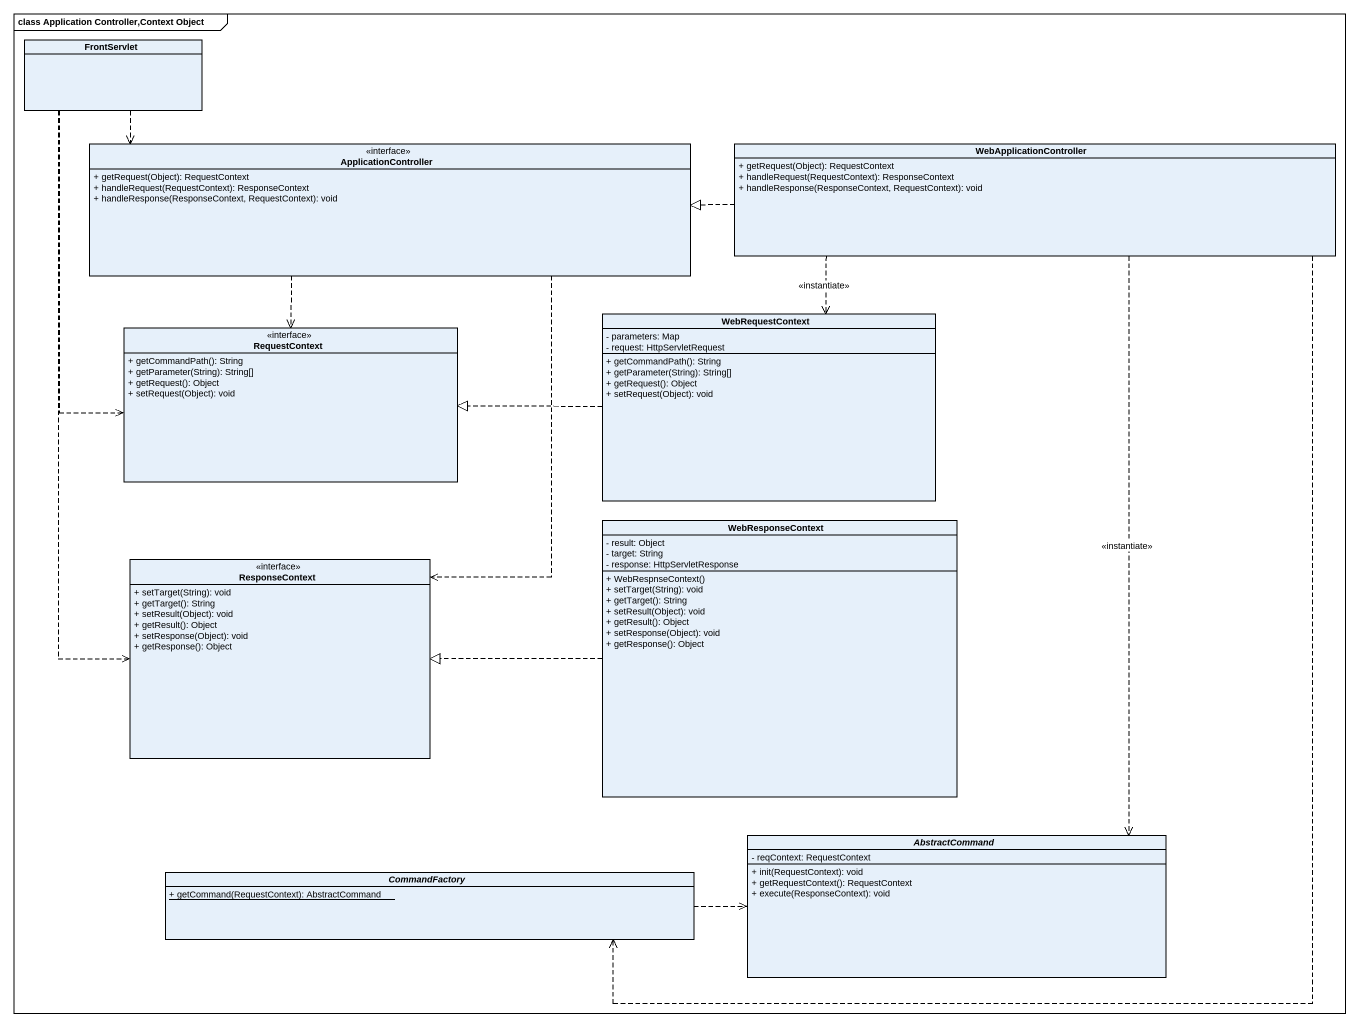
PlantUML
@startuml
mainframe class Application Controller,Context Object
hide circle
hide empty members
skinparam classAttributeIconSize 0
class FrontServlet
class ApplicationController <<interface>> {
  + getRequest(Object): RequestContext
  + handleRequest(RequestContext): ResponseContext
  + handleResponse(ResponseContext, RequestContext): void
}
class WebApplicationController {
  + getRequest(Object): RequestContext
  + handleRequest(RequestContext): ResponseContext
  + handleResponse(ResponseContext, RequestContext): void
}
class WebRequestContext {
  - parameters: Map
  - request: HttpServletRequest
  + getCommandPath(): String
  + getParameter(String): String[]
  + getRequest(): Object
  + setRequest(Object): void
}
class RequestContext <<interface>> {
  + getCommandPath(): String
  + getParameter(String): String[]
  + getRequest(): Object
  + setRequest(Object): void
}
class WebResponseContext {
  - result: Object
  - target: String
  - response: HttpServletResponse
  + WebRespnseContext()
  + setTarget(String): void
  + getTarget(): String
  + setResult(Object): void
  + getResult(): Object
  + setResponse(Object): void
  + getResponse(): Object
}
class ResponseContext <<interface>> {
  + setTarget(String): void
  + getTarget(): String
  + setResult(Object): void
  + getResult(): Object
  + setResponse(Object): void
  + getResponse(): Object
}
abstract class AbstractCommand {
  - reqContext: RequestContext
  + init(RequestContext): void
  + getRequestContext(): RequestContext
  + execute(ResponseContext): void
}
abstract class CommandFactory {
  {static} + getCommand(RequestContext): AbstractCommand
}
FrontServlet .right.> ApplicationController
FrontServlet ..> RequestContext
FrontServlet ..> ResponseContext
ApplicationController ..> RequestContext
ApplicationController ..> ResponseContext
WebApplicationController .left.|> ApplicationController
WebApplicationController ..> WebRequestContext : <<instantiate>>
WebApplicationController ..> AbstractCommand : <<instantiate>>
WebApplicationController ..> CommandFactory
WebRequestContext .left.|> RequestContext
WebResponseContext .left.|> ResponseContext
CommandFactory .right.> AbstractCommand
@enduml
